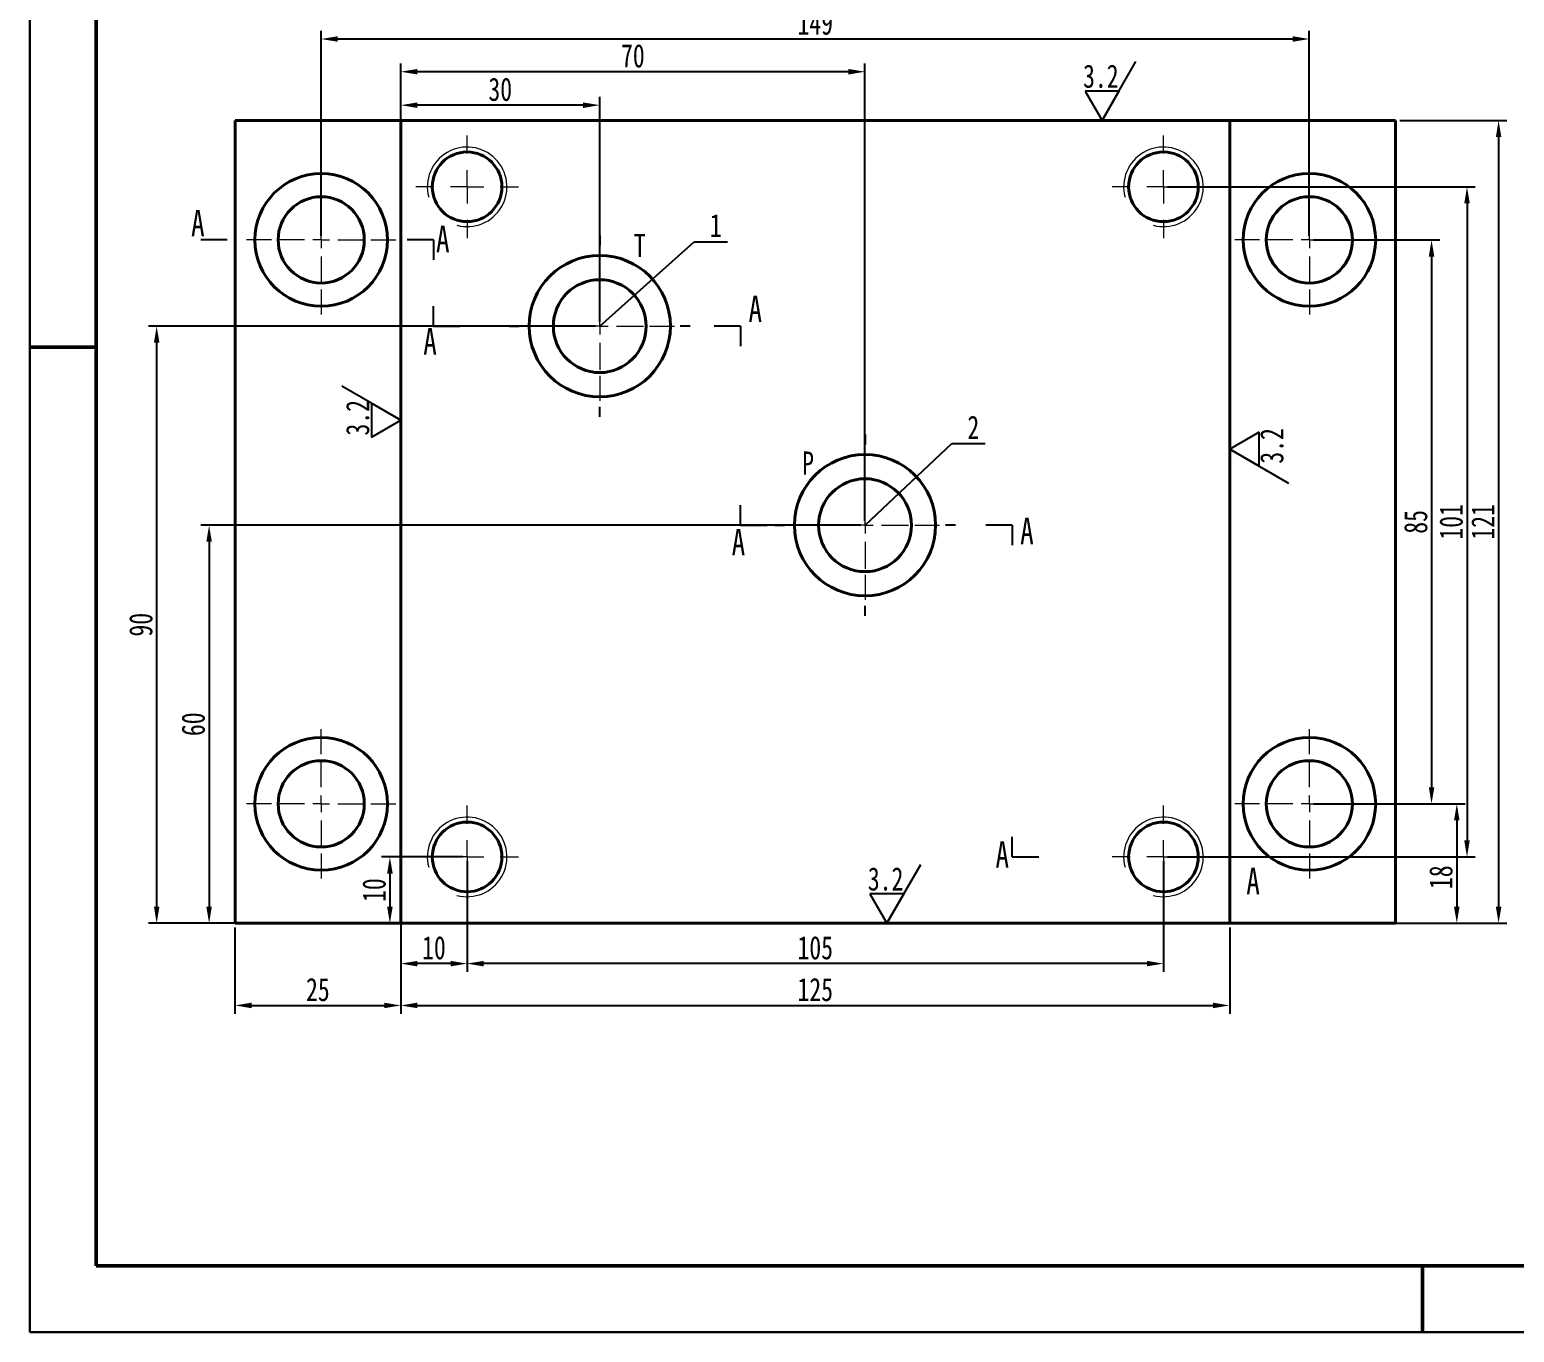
# Model space of a CAD drawing. Header units: millimetres. Extents: x 786 to 1206, y 249 to 546.
# Drawn here: x 785.8 to 1009.7, y 248.9 to 445.2 of the extents above; entities that cross this region are included whole.
import ezdxf
from ezdxf import colors
from ezdxf.entities.mleader import LeaderData, LeaderLine
from ezdxf.math import Vec2, Vec3

# ---------------------------------------------------------------- set-up
doc = ezdxf.new("R2010")
doc.units = ezdxf.units.MM
doc.linetypes.add('HIDDEN', pattern=[1.905, 1.27, -0.635])
for name, color, linetype, lineweight in [('总内框线', 7, 'Continuous', 50), ('总外框线', 7, 'Continuous', 30), ('细实线', 7, 'Continuous', 25)]:
    doc.layers.add(name, color=color, linetype=linetype, lineweight=lineweight)
doc.styles.get("Standard").update_dxf_attribs({"font": '', "height": 3.5})
doc.styles.get('Standard').set_extended_font_data('HYSWLongFangSong')
doc.dimstyles.new('ISO-25', dxfattribs={"dimtxt": 2.5, "dimasz": 2.5, "dimexe": 1.25, "dimexo": 0.625, "dimtad": 1, "dimtxsty": 'Standard', "dimcen": 2.5, "dimadec": 0, "dimazin": 0, "dimtfac": 1, "dimtmove": 0, "dimatfit": 3, "dimfxl": 1, "dimarcsym": 0})

# ---------------------------------------------------------------- blocks, each defined once
blk = doc.blocks.new('SW_CENTERMARKSYMBOL_0')
at = {"color": 0, "linetype": 'Continuous', "lineweight": 0}
for p, q in [((0, 2.5), (0, 6.575)), ((-2.5, 0), (-6.575, 0)), ((0, 0), (-1.25, 0)), ((0, 0), (0, 1.25)), ((0, 0), (0, -1.25)), ((0, 0), (1.25, 0)), ((2.5, 0), (6.575, 0)), ((0, -2.5), (0, -6.575))]:
    blk.add_line(p, q, dxfattribs=at)
blk = doc.blocks.new('SW_CENTERMARKSYMBOL_1')
at = {"color": 0, "linetype": 'Continuous', "lineweight": 0}
for p, q in [((0, 2.5), (0, 6.25)), ((-2.5, 0), (-6.25, 0)), ((0, 0), (-1.25, 0)), ((0, 0), (0, 1.25)), ((0, 0), (0, -1.25)), ((0, 0), (1.25, 0)), ((2.5, 0), (6.25, 0)), ((0, -2.5), (0, -6.25))]:
    blk.add_line(p, q, dxfattribs=at)
blk = doc.blocks.new('SW_CENTERMARKSYMBOL_2')
at = {"color": 0, "linetype": 'Continuous', "lineweight": 0}
for p, q in [((0, 2.5), (0, 6.25)), ((-2.5, 0), (-6.25, 0)), ((0, 0), (-1.25, 0)), ((0, 0), (0, 1.25)), ((0, 0), (0, -1.25)), ((0, 0), (1.25, 0)), ((2.5, 0), (6.25, 0)), ((0, -2.5), (0, -6.25))]:
    blk.add_line(p, q, dxfattribs=at)
blk = doc.blocks.new('SW_CENTERMARKSYMBOL_3')
at = {"color": 0, "linetype": 'Continuous', "lineweight": 0}
for p, q in [((0, 7.5), (0, 11.25)), ((0, 2.5), (0, 6.25)), ((-7.5, 0), (-11.25, 0)), ((-2.5, 0), (-6.25, 0)), ((0, 0), (-1.25, 0)), ((0, 0), (0, 1.25)), ((0, 0), (0, -1.25)), ((0, 0), (1.25, 0)), ((2.5, 0), (6.25, 0)), ((7.5, 0), (11.25, 0)), ((0, -2.5), (0, -6.25)), ((0, -7.5), (0, -11.25))]:
    blk.add_line(p, q, dxfattribs=at)
blk = doc.blocks.new('SW_CENTERMARKSYMBOL_4')
at = {"color": 0, "linetype": 'Continuous', "lineweight": 0}
for p, q in [((0, 2.5), (0, 6.25)), ((-2.5, 0), (-6.25, 0)), ((0, 0), (-1.25, 0)), ((0, 0), (0, 1.25)), ((0, 0), (0, -1.25)), ((0, 0), (1.25, 0)), ((2.5, 0), (6.25, 0)), ((0, -2.5), (0, -6.25))]:
    blk.add_line(p, q, dxfattribs=at)
blk = doc.blocks.new('SW_CENTERMARKSYMBOL_5')
at = {"color": 0, "linetype": 'Continuous', "lineweight": 0}
for p, q in [((0, 5), (0, 7.75)), ((0, 0), (0, 2.5)), ((-5, 0), (-7.75, 0)), ((0, 0), (-2.5, 0)), ((0, 0), (0, -2.5)), ((0, 0), (2.5, 0)), ((5, 0), (7.75, 0)), ((0, -5), (0, -7.75))]:
    blk.add_line(p, q, dxfattribs=at)
blk = doc.blocks.new('SW_CENTERMARKSYMBOL_6')
at = {"color": 0, "linetype": 'Continuous', "lineweight": 0}
for p, q in [((0, 5), (0, 7.75)), ((0, 0), (0, 2.5)), ((-5, 0), (-7.75, 0)), ((0, 0), (-2.5, 0)), ((0, 0), (0, -2.5)), ((0, 0), (2.5, 0)), ((5, 0), (7.75, 0)), ((0, -5), (0, -7.75))]:
    blk.add_line(p, q, dxfattribs=at)
blk = doc.blocks.new('SW_CENTERMARKSYMBOL_7')
at = {"color": 0, "linetype": 'Continuous', "lineweight": 0}
for p, q in [((0, 5), (0, 7.75)), ((0, 0), (0, 2.5)), ((-5, 0), (-7.75, 0)), ((0, 0), (-2.5, 0)), ((0, 0), (0, -2.5)), ((0, 0), (2.5, 0)), ((5, 0), (7.75, 0)), ((0, -5), (0, -7.75))]:
    blk.add_line(p, q, dxfattribs=at)
blk = doc.blocks.new('SW_CENTERMARKSYMBOL_8')
at = {"color": 0, "linetype": 'Continuous', "lineweight": 0}
for p, q in [((0, 5), (0, 7.75)), ((0, 0), (0, 2.5)), ((-5, 0), (-7.75, 0)), ((0, 0), (-2.5, 0)), ((0, 0), (0, -2.5)), ((0, 0), (2.5, 0)), ((5, 0), (7.75, 0)), ((0, -5), (0, -7.75))]:
    blk.add_line(p, q, dxfattribs=at)
blk = doc.blocks.new('*D16')
at = {"color": 0, "lineweight": -2, "transparency": 16777216}
for p, q in [((992.43, 431.56), (1008.59, 431.56)), ((1007.34, 429.06), (1007.34, 313.06)), ((992.43, 310.56), (1008.59, 310.56))]:
    blk.add_line(p, q, dxfattribs=at)
at = {"color": 0, "transparency": 16777216}
for points in [[(1006.93, 429.06), (1007.76, 429.06), (1007.34, 431.56)], [(1006.93, 313.06), (1007.76, 313.06), (1007.34, 310.56)]]:
    blk.add_solid(points, dxfattribs=at)
at = {"layer": 'Defpoints', "color": 0, "transparency": 16777216}
for p in [(991.8, 431.56), (991.8, 310.56), (1007.34, 310.56)]:
    blk.add_point(p, dxfattribs=at)
at = {"color": 0, "transparency": 16777216, "insert": (1004.97, 371.06), "char_height": 3.5, "attachment_point": 5, "rotation": 90}
blk.add_mtext('121', dxfattribs=at)
blk = doc.blocks.new('*D17')
at = {"color": 0, "lineweight": -2, "transparency": 16777216}
for p, q in [((957.43, 421.56), (1003.83, 421.56)), ((1002.58, 419.06), (1002.58, 323.06)), ((957.43, 320.56), (1003.83, 320.56))]:
    blk.add_line(p, q, dxfattribs=at)
at = {"color": 0, "transparency": 16777216}
for points in [[(1002.16, 419.06), (1003, 419.06), (1002.58, 421.56)], [(1002.16, 323.06), (1003, 323.06), (1002.58, 320.56)]]:
    blk.add_solid(points, dxfattribs=at)
at = {"layer": 'Defpoints', "color": 0, "transparency": 16777216}
for p in [(956.8, 421.56), (956.8, 320.56), (1002.58, 320.56)]:
    blk.add_point(p, dxfattribs=at)
at = {"color": 0, "transparency": 16777216, "insert": (1000.2, 371.06), "char_height": 3.5, "attachment_point": 5, "rotation": 90}
blk.add_mtext('101', dxfattribs=at)
blk = doc.blocks.new('*D18')
at = {"color": 0, "lineweight": -2, "transparency": 16777216}
for p, q in [((979.43, 413.56), (998.48, 413.56)), ((997.23, 411.06), (997.23, 331.06)), ((979.43, 328.56), (998.48, 328.56))]:
    blk.add_line(p, q, dxfattribs=at)
at = {"color": 0, "transparency": 16777216}
for points in [[(996.82, 411.06), (997.65, 411.06), (997.23, 413.56)], [(996.82, 331.06), (997.65, 331.06), (997.23, 328.56)]]:
    blk.add_solid(points, dxfattribs=at)
at = {"layer": 'Defpoints', "color": 0, "transparency": 16777216}
for p in [(978.8, 413.56), (978.8, 328.56), (997.23, 328.56)]:
    blk.add_point(p, dxfattribs=at)
at = {"color": 0, "transparency": 16777216, "insert": (994.86, 371.06), "char_height": 3.5, "attachment_point": 5, "rotation": 90}
blk.add_mtext('85', dxfattribs=at)
blk = doc.blocks.new('*D19')
at = {"color": 0, "lineweight": -2, "transparency": 16777216}
for p, q in [((816.8, 309.94), (816.8, 296.92)), ((841.8, 309.94), (841.8, 296.92)), ((819.3, 298.17), (839.3, 298.17))]:
    blk.add_line(p, q, dxfattribs=at)
at = {"color": 0, "transparency": 16777216}
for points in [[(819.3, 298.59), (819.3, 297.76), (816.8, 298.17)], [(839.3, 298.59), (839.3, 297.76), (841.8, 298.17)]]:
    blk.add_solid(points, dxfattribs=at)
at = {"layer": 'Defpoints', "color": 0, "transparency": 16777216}
for p in [(816.8, 310.56), (841.8, 310.56), (841.8, 298.17)]:
    blk.add_point(p, dxfattribs=at)
at = {"color": 0, "transparency": 16777216, "insert": (829.3, 300.55), "char_height": 3.5, "attachment_point": 5}
blk.add_mtext('25', dxfattribs=at)
blk = doc.blocks.new('*D20')
at = {"color": 0, "lineweight": -2, "transparency": 16777216}
for p, q in [((841.8, 309.94), (841.8, 296.92)), ((966.8, 309.94), (966.8, 296.92)), ((844.3, 298.17), (964.3, 298.17))]:
    blk.add_line(p, q, dxfattribs=at)
at = {"color": 0, "transparency": 16777216}
for points in [[(844.3, 298.59), (844.3, 297.76), (841.8, 298.17)], [(964.3, 298.59), (964.3, 297.76), (966.8, 298.17)]]:
    blk.add_solid(points, dxfattribs=at)
at = {"layer": 'Defpoints', "color": 0, "transparency": 16777216}
for p in [(841.8, 310.56), (966.8, 310.56), (966.8, 298.17)]:
    blk.add_point(p, dxfattribs=at)
at = {"color": 0, "transparency": 16777216, "insert": (904.3, 300.55), "char_height": 3.5, "attachment_point": 5}
blk.add_mtext('125', dxfattribs=at)
blk = doc.blocks.new('*D21')
at = {"color": 0, "lineweight": -2, "transparency": 16777216}
for p, q in [((851.8, 319.94), (851.8, 303.23)), ((956.8, 319.94), (956.8, 303.23)), ((954.3, 304.48), (854.3, 304.48))]:
    blk.add_line(p, q, dxfattribs=at)
at = {"color": 0, "transparency": 16777216}
for points in [[(854.3, 304.89), (854.3, 304.06), (851.8, 304.48)], [(954.3, 304.89), (954.3, 304.06), (956.8, 304.48)]]:
    blk.add_solid(points, dxfattribs=at)
at = {"layer": 'Defpoints', "color": 0, "transparency": 16777216}
for p in [(851.8, 320.56), (956.8, 320.56), (851.8, 304.48)]:
    blk.add_point(p, dxfattribs=at)
at = {"color": 0, "transparency": 16777216, "insert": (904.3, 306.85), "char_height": 3.5, "attachment_point": 5}
blk.add_mtext('105', dxfattribs=at)
blk = doc.blocks.new('*D22')
at = {"color": 0, "lineweight": -2, "transparency": 16777216}
for p, q in [((911.18, 370.56), (811.65, 370.56)), ((812.9, 368.06), (812.9, 313.06)), ((911.18, 310.56), (811.65, 310.56))]:
    blk.add_line(p, q, dxfattribs=at)
at = {"color": 0, "transparency": 16777216}
for points in [[(812.48, 368.06), (813.31, 368.06), (812.9, 370.56)], [(812.48, 313.06), (813.31, 313.06), (812.9, 310.56)]]:
    blk.add_solid(points, dxfattribs=at)
at = {"layer": 'Defpoints', "color": 0, "transparency": 16777216}
for p in [(911.8, 370.56), (812.9, 310.56), (911.8, 310.56)]:
    blk.add_point(p, dxfattribs=at)
at = {"color": 0, "transparency": 16777216, "insert": (810.52, 340.56), "char_height": 3.5, "attachment_point": 5, "rotation": 90}
blk.add_mtext('60', dxfattribs=at)
blk = doc.blocks.new('*D23')
at = {"color": 0, "lineweight": -2, "transparency": 16777216}
for p, q in [((871.18, 400.56), (803.74, 400.56)), ((804.99, 398.06), (804.99, 313.06)), ((871.18, 310.56), (803.74, 310.56))]:
    blk.add_line(p, q, dxfattribs=at)
at = {"color": 0, "transparency": 16777216}
for points in [[(804.58, 398.06), (805.41, 398.06), (804.99, 400.56)], [(804.58, 313.06), (805.41, 313.06), (804.99, 310.56)]]:
    blk.add_solid(points, dxfattribs=at)
at = {"layer": 'Defpoints', "color": 0, "transparency": 16777216}
for p in [(871.8, 400.56), (804.99, 310.56), (871.8, 310.56)]:
    blk.add_point(p, dxfattribs=at)
at = {"color": 0, "transparency": 16777216, "insert": (802.62, 355.56), "char_height": 3.5, "attachment_point": 5, "rotation": 90}
blk.add_mtext('90', dxfattribs=at)
blk = doc.blocks.new('*D24')
at = {"color": 0, "lineweight": -2, "transparency": 16777216}
for p, q in [((851.18, 320.56), (838.91, 320.56)), ((840.16, 318.06), (840.16, 313.06)), ((851.18, 310.56), (838.91, 310.56))]:
    blk.add_line(p, q, dxfattribs=at)
at = {"color": 0, "transparency": 16777216}
for points in [[(839.74, 318.06), (840.58, 318.06), (840.16, 320.56)], [(839.74, 313.06), (840.58, 313.06), (840.16, 310.56)]]:
    blk.add_solid(points, dxfattribs=at)
at = {"layer": 'Defpoints', "color": 0, "transparency": 16777216}
for p in [(851.8, 320.56), (840.16, 310.56), (851.8, 310.56)]:
    blk.add_point(p, dxfattribs=at)
at = {"color": 0, "transparency": 16777216, "insert": (837.79, 315.56), "char_height": 3.5, "attachment_point": 5, "rotation": 90}
blk.add_mtext('10', dxfattribs=at)
blk = doc.blocks.new('*D25')
at = {"color": 0, "lineweight": -2, "transparency": 16777216}
for p, q in [((841.8, 319.94), (841.8, 303.23)), ((851.8, 319.94), (851.8, 303.23)), ((849.3, 304.48), (844.3, 304.48))]:
    blk.add_line(p, q, dxfattribs=at)
at = {"color": 0, "transparency": 16777216}
for points in [[(844.3, 304.89), (844.3, 304.06), (841.8, 304.48)], [(849.3, 304.89), (849.3, 304.06), (851.8, 304.48)]]:
    blk.add_solid(points, dxfattribs=at)
at = {"layer": 'Defpoints', "color": 0, "transparency": 16777216}
for p in [(841.8, 320.56), (851.8, 320.56), (841.8, 304.48)]:
    blk.add_point(p, dxfattribs=at)
at = {"color": 0, "transparency": 16777216, "insert": (846.8, 306.85), "char_height": 3.5, "attachment_point": 5}
blk.add_mtext('10', dxfattribs=at)
blk = doc.blocks.new('*D26')
at = {"color": 0, "lineweight": -2, "transparency": 16777216}
for p, q in [((979.43, 328.56), (1002.29, 328.56)), ((1001.04, 326.06), (1001.04, 313.06)), ((979.43, 310.56), (1002.29, 310.56))]:
    blk.add_line(p, q, dxfattribs=at)
at = {"color": 0, "transparency": 16777216}
for points in [[(1000.62, 326.06), (1001.45, 326.06), (1001.04, 328.56)], [(1000.62, 313.06), (1001.45, 313.06), (1001.04, 310.56)]]:
    blk.add_solid(points, dxfattribs=at)
at = {"layer": 'Defpoints', "color": 0, "transparency": 16777216}
for p in [(978.8, 328.56), (978.8, 310.56), (1001.04, 310.56)]:
    blk.add_point(p, dxfattribs=at)
at = {"color": 0, "lineweight": 40, "transparency": 16777216, "insert": (998.66, 317.5), "char_height": 3.5, "attachment_point": 5, "rotation": 90}
blk.add_mtext('18', dxfattribs=at)
blk = doc.blocks.new('*D27')
at = {"color": 0, "lineweight": -2, "transparency": 16777216}
for p, q in [((829.8, 414.19), (829.8, 445.09)), ((976.3, 443.84), (832.3, 443.84)), ((978.8, 414.19), (978.8, 445.09))]:
    blk.add_line(p, q, dxfattribs=at)
at = {"color": 0, "transparency": 16777216}
for points in [[(832.3, 444.26), (832.3, 443.43), (829.8, 443.84)], [(976.3, 444.26), (976.3, 443.43), (978.8, 443.84)]]:
    blk.add_solid(points, dxfattribs=at)
at = {"layer": 'Defpoints', "color": 0, "transparency": 16777216}
for p in [(829.8, 443.84), (829.8, 413.56), (978.8, 413.56)]:
    blk.add_point(p, dxfattribs=at)
at = {"color": 0, "transparency": 16777216, "insert": (904.3, 446.22), "char_height": 3.5, "attachment_point": 5}
blk.add_mtext('149', dxfattribs=at)
blk = doc.blocks.new('*D28')
at = {"color": 0, "lineweight": -2, "transparency": 16777216}
for p, q in [((841.8, 371.19), (841.8, 440.16)), ((909.3, 438.91), (844.3, 438.91)), ((911.8, 371.19), (911.8, 440.16))]:
    blk.add_line(p, q, dxfattribs=at)
at = {"color": 0, "transparency": 16777216}
for points in [[(844.3, 439.33), (844.3, 438.49), (841.8, 438.91)], [(909.3, 439.33), (909.3, 438.49), (911.8, 438.91)]]:
    blk.add_solid(points, dxfattribs=at)
at = {"layer": 'Defpoints', "color": 0, "transparency": 16777216}
for p in [(841.8, 438.91), (841.8, 370.56), (911.8, 370.56)]:
    blk.add_point(p, dxfattribs=at)
at = {"color": 0, "transparency": 16777216, "insert": (876.8, 441.29), "char_height": 3.5, "attachment_point": 5}
blk.add_mtext('70', dxfattribs=at)
blk = doc.blocks.new('*D29')
at = {"color": 0, "lineweight": -2, "transparency": 16777216}
for p, q in [((841.8, 401.19), (841.8, 435.12)), ((871.8, 401.19), (871.8, 435.12)), ((869.3, 433.87), (844.3, 433.87))]:
    blk.add_line(p, q, dxfattribs=at)
at = {"color": 0, "transparency": 16777216}
for points in [[(844.3, 434.28), (844.3, 433.45), (841.8, 433.87)], [(869.3, 434.28), (869.3, 433.45), (871.8, 433.87)]]:
    blk.add_solid(points, dxfattribs=at)
at = {"layer": 'Defpoints', "color": 0, "transparency": 16777216}
for p in [(841.8, 433.87), (841.8, 400.56), (871.8, 400.56)]:
    blk.add_point(p, dxfattribs=at)
at = {"color": 0, "transparency": 16777216, "insert": (856.8, 436.24), "char_height": 3.5, "attachment_point": 5}
blk.add_mtext('30', dxfattribs=at)
blk = doc.blocks.new('粗糙度')
at = {"layer": '细实线'}
for p, q in [((0, 0), (5.12, 8.87)), ((2.56, 4.43), (-2.56, 4.43)), ((-2.56, 4.43), (0, 0)), ((2.56, 4.43), (0, 0))]:
    blk.add_line(p, q, dxfattribs=at)
blk = doc.blocks.new('_None')

msp = doc.modelspace()

# ---------------------------------------------------------------- linework, layer by layer
at = {"color": 7, "linetype": 'Continuous', "lineweight": 40}
for p, q in [((816.805, 431.563), (816.805, 310.563)), ((841.805, 431.563), (816.805, 431.563)), ((841.805, 431.563), (841.805, 310.563)), ((841.805, 431.563), (966.805, 431.563)), ((966.805, 431.563), (966.805, 310.563)), ((991.805, 431.563), (966.805, 431.563)), ((991.805, 310.563), (991.805, 431.563)), ((816.805, 310.563), (841.805, 310.563)), ((841.805, 310.563), (966.805, 310.563)), ((966.805, 310.563), (991.805, 310.563))]:
    msp.add_line(p, q, dxfattribs=at)
for p, q in [((871.805, 414.213), (871.805, 412.713)), ((815.627, 413.563), (811.627, 413.563)), ((846.752, 413.563), (842.752, 413.563)), ((846.752, 413.563), (846.752, 410.563)), ((846.752, 400.563), (846.752, 403.563)), ((846.752, 400.563), (850.752, 400.563)), ((858.155, 400.563), (859.655, 400.563)), ((885.455, 400.563), (883.955, 400.563)), ((893.038, 400.563), (889.038, 400.563)), ((893.038, 400.563), (893.038, 397.563)), ((871.805, 386.913), (871.805, 388.413)), ((911.805, 384.213), (911.805, 382.713)), ((893.038, 370.563), (893.038, 373.563)), ((893.038, 370.563), (897.038, 370.563)), ((898.155, 370.563), (899.655, 370.563)), ((925.455, 370.563), (923.955, 370.563)), ((933.997, 370.563), (929.997, 370.563)), ((933.997, 370.563), (933.997, 367.563)), ((911.805, 356.913), (911.805, 358.413)), ((933.997, 320.564), (933.997, 323.564)), ((933.997, 320.564), (937.997, 320.564)), ((966.805, 320.564), (970.805, 320.564)), ((1015.845, 258.907), (949.303, 258.907))]:
    msp.add_line(p, q)
at = {"color": 7, "linetype": 'HIDDEN', "lineweight": 0}
for p, q in [((841.805, 400.563), (841.805, 413.51)), ((966.805, 310.563), (966.805, 320.564))]:
    msp.add_line(p, q, dxfattribs=at)
at = {"color": 7, "linetype": 'Continuous', "lineweight": 40}
for centre, radius in [((851.805, 421.563), 5.25), ((956.805, 421.563), 5.25), ((829.805, 413.563), 10), ((978.805, 413.563), 10), ((829.805, 413.563), 6.5), ((978.805, 413.563), 6.5), ((871.805, 400.563), 10.65), ((871.805, 400.563), 7), ((911.805, 370.563), 10.65), ((911.805, 370.563), 7), ((829.805, 328.563), 10), ((978.805, 328.563), 10), ((829.805, 328.563), 6.5), ((978.805, 328.563), 6.5), ((851.805, 320.563), 5.25), ((956.805, 320.563), 5.25)]:
    msp.add_circle(centre, radius, dxfattribs=at)
at = {"color": 7, "linetype": 'Continuous', "lineweight": 0}
for centre in [(851.805, 421.563), (956.805, 421.563), (851.805, 320.563), (956.805, 320.563)]:
    msp.add_arc(centre, 6, 255, 195, dxfattribs=at)
at = {"layer": '总内框线'}
for p, q in [((795.845, 258.907), (795.845, 535.907)), ((785.845, 397.407), (795.845, 397.407)), ((1195.845, 258.907), (795.845, 258.907)), ((995.845, 248.907), (995.845, 258.907))]:
    msp.add_line(p, q, dxfattribs=at)
at = {"layer": '总外框线'}
for p, q in [((785.845, 248.907), (785.845, 545.907)), ((1205.845, 248.907), (785.845, 248.907))]:
    msp.add_line(p, q, dxfattribs=at)

# ---------------------------------------------------------------- block references
for p in [(947.541, 431.563), (915.086, 310.563)]:
    msp.add_blockref('粗糙度', p)
at = {"color": 7, "linetype": 'Continuous', "lineweight": 0}
for name, p in [('SW_CENTERMARKSYMBOL_5', (851.805, 421.563)), ('SW_CENTERMARKSYMBOL_8', (956.805, 421.563)), ('SW_CENTERMARKSYMBOL_3', (978.805, 413.563)), ('SW_CENTERMARKSYMBOL_1', (829.805, 413.563)), ('SW_CENTERMARKSYMBOL_4', (978.805, 413.563)), ('SW_CENTERMARKSYMBOL_3', (871.805, 400.563)), ('SW_CENTERMARKSYMBOL_0', (871.805, 400.563)), ('SW_CENTERMARKSYMBOL_3', (911.805, 370.563)), ('SW_CENTERMARKSYMBOL_0', (911.805, 370.563)), ('SW_CENTERMARKSYMBOL_4', (911.805, 370.563)), ('SW_CENTERMARKSYMBOL_3', (978.805, 328.563)), ('SW_CENTERMARKSYMBOL_2', (829.805, 328.563)), ('SW_CENTERMARKSYMBOL_6', (851.805, 320.563)), ('SW_CENTERMARKSYMBOL_7', (956.805, 320.563))]:
    msp.add_blockref(name, p, dxfattribs=at)
at = {"color": 7, "linetype": 'Continuous', "lineweight": 0, "xscale": -1}
for name, p in [('SW_CENTERMARKSYMBOL_3', (829.805, 413.563)), ('SW_CENTERMARKSYMBOL_4', (829.805, 413.563)), ('SW_CENTERMARKSYMBOL_3', (829.805, 328.563))]:
    msp.add_blockref(name, p, dxfattribs=at)
for p, rotation in [((841.805, 386.382), 90.0000049955606), ((966.805, 382.037), 269.9999950044401)]:
    msp.add_blockref('粗糙度', p, dxfattribs=dict(rotation=rotation))

# ---------------------------------------------------------------- texts
at = {"attachment_point": 1}
for s, width, gutter_width, insert, char_height in [('3.2', 5.41708, 17.5, (944.684, 439.996), 3.5), ('A', 5.36012, 17.5, (810.182, 418.091), 4), ('A', 5.36012, 17.5, (847.115, 415.698), 4), ('T', 9.16779, 28.455, (876.944, 414.464), 3.5), ('A', 5.36012, 17.5, (894.237, 405.172), 4), ('A', 5.36012, 17.5, (845.195, 400.269), 4), ('P', 15.35562, 28.455, (902.329, 381.669), 3.5), ('A', 5.36012, 17.5, (935.2, 371.698), 4), ('A', 5.36012, 17.5, (891.698, 370.005), 4), ('A', 5.36012, 17.5, (931.479, 322.93), 4), ('3.2', 5.41708, 17.5, (912.229, 318.996), 3.5), ('A', 5.36012, 17.5, (969.298, 318.93), 4)]:
    msp.add_mtext_dynamic_manual_height_columns(s, width=width, gutter_width=gutter_width, heights=[0], dxfattribs=dict(at, insert=insert, char_height=char_height))
at = {"char_height": 3.5, "attachment_point": 1, "rotation": 90}
for insert in [(833.537, 384.073), (971.388, 379.833)]:
    msp.add_mtext_dynamic_manual_height_columns('3.2', width=5.65967, gutter_width=17.5, heights=[0], dxfattribs=dict(at, insert=insert))

# ---------------------------------------------------------------- dimensions: what is measured, and where the dimension line sits
for base, p1, p2, picture, middle in [((829.805, 443.843), (978.805, 413.563), (829.805, 413.563), '*D27', (904.305, 446.218)), ((841.805, 438.911), (911.805, 370.563), (841.805, 370.563), '*D28', (876.805, 441.286)), ((841.805, 433.868), (871.805, 400.563), (841.805, 400.563), '*D29', (856.805, 436.243)), ((841.805, 304.478), (851.805, 320.563), (841.805, 320.563), '*D25', (846.805, 306.853)), ((851.805, 304.478), (956.805, 320.563), (851.805, 320.563), '*D21', (904.305, 306.853)), ((841.805, 298.172), (816.805, 310.563), (841.805, 310.563), '*D19', (829.305, 300.547)), ((966.805, 298.172), (841.805, 310.563), (966.805, 310.563), '*D20', (904.305, 300.547))]:
    dim = msp.add_linear_dim(base=base, p1=p1, p2=p2, dimstyle='ISO-25', override={"dimtxt": 3.5, "dimtoh": 1, "dimfxl": 1.25})
    dim.commit()
    dim.dimension.update_dxf_attribs({"geometry": picture, "text_midpoint": middle})
dim = msp.add_linear_dim(base=(1007.345, 310.563), p1=(991.805, 431.563), p2=(991.805, 310.563), angle=90, text='121', dimstyle='ISO-25', override={"dimfxl": 1.25})
dim.commit()
dim.dimension.update_dxf_attribs({"geometry": '*D16', "text_midpoint": (1007.345, 371.063), "dimtype": 160})
for base, p1, p2, picture, middle in [((1002.579, 320.563), (956.805, 421.563), (956.805, 320.563), '*D17', (1002.579, 371.063)), ((997.234, 328.563), (978.805, 413.563), (978.805, 328.563), '*D18', (997.234, 371.063))]:
    dim = msp.add_linear_dim(base=base, p1=p1, p2=p2, angle=90, dimstyle='ISO-25', override={"dimtxt": 3.5, "dimtoh": 1, "dimfxl": 1.25})
    dim.commit()
    dim.dimension.update_dxf_attribs({"geometry": picture, "text_midpoint": middle, "dimtype": 160})
for base, p1, p2, picture, middle in [((804.994, 310.563), (871.805, 400.563), (871.805, 310.563), '*D23', (802.619, 355.563)), ((812.895, 310.563), (911.805, 370.563), (911.805, 310.563), '*D22', (810.52, 340.563)), ((840.161, 310.563), (851.805, 320.563), (851.805, 310.563), '*D24', (837.786, 315.563))]:
    dim = msp.add_linear_dim(base=base, p1=p1, p2=p2, angle=90, dimstyle='ISO-25', override={"dimtxt": 3.5, "dimtoh": 1, "dimfxl": 1.25})
    dim.commit()
    dim.dimension.update_dxf_attribs({"geometry": picture, "text_midpoint": middle})
at = {"lineweight": 40}
dim = msp.add_linear_dim(base=(1001.035, 310.563), p1=(978.805, 328.563), p2=(978.805, 310.563), angle=90, dimstyle='ISO-25', override={"dimtxt": 3.5, "dimtoh": 1, "dimfxl": 1.25}, dxfattribs=at)
dim.commit()
dim.dimension.update_dxf_attribs({"geometry": '*D26', "text_midpoint": (1001.035, 317.501), "dimtype": 160})

# ---------------------------------------------------------------- leaders
ml = msp.add_multileader_mtext('Standard')
ml.set_content('1', color=256)
ml.set_leader_properties()
ml.set_arrow_properties(name='NONE')
ml.build(insert=Vec2(0, 0))
ml.multileader.update_dxf_attribs({"text_left_attachment_type": 5, "text_right_attachment_type": 5, "dogleg_length": 0.36})
ctx = ml.context
ctx.base_point, ctx.char_height, ctx.plane_origin = Vec3(886.412, 413.288), 3.5, Vec3(874.166, 402.799)
ctx.left_attachment, ctx.right_attachment = 5, 5
notes = []
notes.append((ctx, [(0, (1, 1, 0), (886.052, 413.288), (1, 0), 0.36, [(0, [(871.805, 400.563)], 0, [])])]))
ctx.mtext.insert, ctx.mtext.flow_direction = Vec3(888.412, 417.488), 5
ml = msp.add_multileader_mtext('Standard')
ml.set_content('2', color=256)
ml.set_leader_properties()
ml.set_arrow_properties(name='NONE')
ml.build(insert=Vec2(0, 0))
ml.multileader.update_dxf_attribs({"text_left_attachment_type": 5, "text_right_attachment_type": 5, "dogleg_length": 0.36})
ctx = ml.context
ctx.base_point, ctx.char_height, ctx.plane_origin = Vec3(925.247, 382.864), 3.5, Vec3(914.395, 372.932)
ctx.left_attachment, ctx.right_attachment = 5, 5
notes.append((ctx, [(0, (1, 1, 0), (924.887, 382.864), (1, 0), 0.36, [(0, [(911.805, 370.563)], 0, [])])]))
ctx.mtext.insert, ctx.mtext.flow_direction = Vec3(927.247, 387.064), 5
for ctx, leaders in notes:
    for number, flags, end, landing, length, lines in leaders:
        leader = LeaderData()
        leader.index, (leader.has_last_leader_line, leader.has_dogleg_vector, leader.attachment_direction) = number, flags
        leader.last_leader_point, leader.dogleg_vector, leader.dogleg_length = Vec3(end), Vec3(landing), length
        for number, points, colour, breaks in lines:
            line = LeaderLine()
            line.index, line.vertices, line.color, line.breaks = number, Vec3.list(points), colors.encode_raw_color(colour), breaks
            leader.lines.append(line)
        ctx.leaders.append(leader)

doc.saveas('drawing.dxf')
